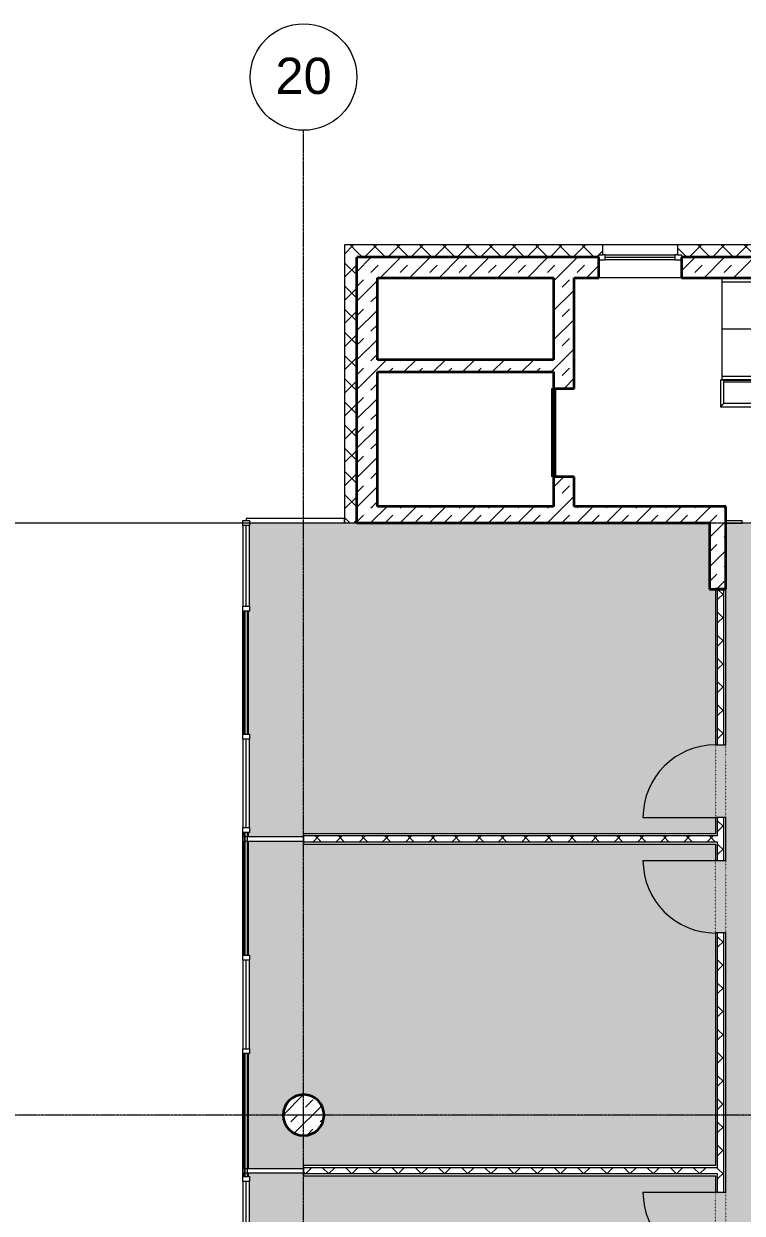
# Model space of a CAD drawing. Header units: millimetres. Extents: x -309577 to 26510, y -302335 to 26695.
# Drawn here: x -196051 to -187289, y -249101 to -234583 of the extents above; entities that cross this region are included whole.
import ezdxf

# ---------------------------------------------------------------- set-up
doc = ezdxf.new("R2010")
doc.units = ezdxf.units.MM
for name, pattern in [('Rasterlinie', [22.225, 12.7, -3.175, 3.175, -3.175]), ('Verdeckt', [3, 2, -1]), ('Über Schnittebene 1', [1, 0, -1])]:
    doc.linetypes.add(name, pattern=pattern)
for name, color, linetype, lineweight in [('A-ANNO-TEXT', 2, 'Continuous', 9), ('A-AREA-LINE', 4, 'Continuous', 70), ('A-DOOR', 1, 'Continuous', 9), ('A-FLOR-HRAL', 1, 'Continuous', 9), ('A-FLOR-OTLN', 6, 'Continuous', 9), ('A-FLOR-PATT', 8, 'Continuous', 9), ('A-FLOR-STRS', 2, 'Continuous', 9), ('A-GLAZ', 6, 'Continuous', 9), ('A-GLAZ-FRAM', 6, 'Continuous', 9), ('A-GLAZ-GLAS', 6, 'Continuous', 9), ('A-SECT-MBND', 5, 'Verdeckt', 9), ('A-WALL', 2, 'Continuous', 9), ('A-WALL-PATT', 2, 'Continuous', 35), ('S-COLS', 6, 'Continuous', 9), ('S-GRID', 1, 'Continuous', 9)]:
    doc.layers.add(name, color=color, linetype=linetype, lineweight=lineweight)
pattern_1 = [(45, (0, 0), (-179.60512, 179.60512), []), (45, (179.6, 0), (-179.60512, 179.60512), [127, -127])]
pattern_2 = [(45, (0, 0), (-141.42136, 141.42136), []), (135, (0, 0), (-141.42136, -141.42136), [])]
pattern_3 = [(180, (0, 0), (-6e-14, -500), [])]

# ---------------------------------------------------------------- blocks, each defined once
blk = doc.blocks.new('Geländer - Geländer-287213-Ebene 1')
at = {"layer": 'A-FLOR-HRAL'}
for p, q in [((-187554, -238928), (-187554, -239258)), ((-187554, -238928), (-187514, -238928)), ((-187514, -239218), (-187514, -238928)), ((-183394, -239218), (-187514, -239218)), ((-183394, -239218), (-183394, -239258)), ((-187554, -239258), (-183394, -239258))]:
    blk.add_line(p, q, dxfattribs=at)
blk.add_open_spline([(-187514, -239218), (-187514, -239218), (-187514, -239218), (-187515, -239219), (-187516, -239221), (-187518, -239222), (-187519, -239223), (-187520, -239224), (-187521, -239226), (-187523, -239228), (-187525, -239229), (-187526, -239230), (-187527, -239232), (-187529, -239233), (-187530, -239234), (-187531, -239235), (-187532, -239237), (-187534, -239238), (-187535, -239239), (-187536, -239241), (-187538, -239242), (-187539, -239243), (-187540, -239244), (-187541, -239246), (-187543, -239247), (-187544, -239248), (-187545, -239249), (-187546, -239251), (-187548, -239252), (-187549, -239253), (-187550, -239254), (-187551, -239255), (-187552, -239257), (-187553, -239258), (-187554, -239258), (-187554, -239258)], degree=3, knots=[0, 0, 0, 0, 0.083333, 0.125, 0.166667, 0.208333, 0.229167, 0.25, 0.291667, 0.333333, 0.354167, 0.375, 0.395833, 0.416667, 0.4375, 0.458333, 0.479167, 0.5, 0.520833, 0.541667, 0.5625, 0.583333, 0.604167, 0.625, 0.645833, 0.666667, 0.6875, 0.708333, 0.75, 0.770833, 0.791667, 0.833333, 0.875, 0.916667, 1, 1, 1, 1], dxfattribs=at)
blk = doc.blocks.new('STB Stütze - rund - STB d_50-V35-Ebene 1')
at = {"layer": 'S-COLS'}
h = blk.add_hatch(dxfattribs=at)
h.set_pattern_fill('FP_39', color=256, style=0, pattern_type=2)
h.set_pattern_definition([(225, (-192638.7, -247902.99), (179.60512, -179.60512), []), (225, (-192818.3, -247902.99), (179.60512, -179.60512), [127, -127])])
h.paths.add_polyline_path([(0, 250), (-56, 244), (-108, 225), (-156, 195), (-195, 156), (-225, 108), (-244, 56), (-250, 0), (-244, -56), (-225, -108), (-195, -156), (-156, -195), (-108, -225), (-56, -244), (0, -250), (56, -244), (108, -225), (156, -195), (195, -156), (225, -108), (244, -56), (250, 0), (244, 56), (225, 108), (195, 156), (156, 195), (108, 225), (56, 244)], flags=0)
at = {"layer": 'S-COLS', "lineweight": 35}
for start, end in [(0, 180), (180, 0)]:
    blk.add_arc((0, 0), 250, start, end, dxfattribs=at)
blk = doc.blocks.new('Drehflügel 1-flg - Stahlzarge1 - 88_5 x 2_26-266604-Ebene 1')
at = {"layer": 'A-DOOR', "linetype": 'Über Schnittebene 1'}
for p, q in [((442, 48), (-443, 48)), ((-443, -77), (442, -77))]:
    blk.add_line(p, q, dxfattribs=at)
at = {"layer": 'A-DOOR'}
blk.add_line((442, -962), (442, -77), dxfattribs=at)
blk.add_arc((442, -77), 885, 180, 270, dxfattribs=at)
blk = doc.blocks.new('Drehflügel 1-flg - Stahlzarge1 - 88_5 x 2_26-266603-Ebene 1')
at = {"layer": 'A-DOOR'}
blk.add_line((442, 962), (442, 77), dxfattribs=at)
at = {"layer": 'A-DOOR', "linetype": 'Über Schnittebene 1'}
for p, q in [((-443, 77), (442, 77)), ((442, -48), (-443, -48))]:
    blk.add_line(p, q, dxfattribs=at)
at = {"layer": 'A-DOOR'}
blk.add_arc((442, 77), 885, 90, 180, dxfattribs=at)
blk = doc.blocks.new('Systemelement - Verglasung-282527-Ebene 1')
at = {"layer": 'A-GLAZ'}
for p, q in [((100, 15), (-100, 15)), ((-100, 15), (-100, -15)), ((100, -15), (100, 15)), ((-100, -15), (100, -15))]:
    blk.add_line(p, q, dxfattribs=at)
blk = doc.blocks.new('Systemelement - Metallpanel-V46-Ebene 1')
at = {"layer": 'A-GLAZ'}
h = blk.add_hatch(dxfattribs=at)
h.set_pattern_fill('FP_15', color=256, style=0, pattern_type=2)
h.set_pattern_definition(pattern_3)
h.paths.add_polyline_path([(750, 25), (705, 25), (705, 15), (750, 15)], flags=0)
h.paths.add_polyline_path([(750, -15), (705, -15), (705, -25), (750, -25)], flags=0)
h.paths.add_polyline_path([(655, 15), (655, 25), (-750, 25), (-750, 15)], flags=0)
h.paths.add_polyline_path([(655, -15), (-750, -15), (-750, -25), (655, -25)], flags=0)
for p, q in [((-750, 25), (655, 25)), ((705, 25), (750, 25)), ((655, -25), (-750, -25)), ((750, -25), (705, -25))]:
    blk.add_line(p, q, dxfattribs=at)
blk = doc.blocks.new('Systemelement - Metallpanel-V45-Ebene 1')
at = {"layer": 'A-GLAZ'}
h = blk.add_hatch(dxfattribs=at)
h.set_pattern_fill('FP_15', color=256, style=0, pattern_type=2)
h.set_pattern_definition(pattern_3)
h.paths.add_polyline_path([(750, 25), (-645, 25), (-645, 15), (750, 15)], flags=0)
h.paths.add_polyline_path([(750, -15), (-645, -15), (-645, -25), (750, -25)], flags=0)
h.paths.add_polyline_path([(-695, 15), (-695, 25), (-750, 25), (-750, 15)], flags=0)
h.paths.add_polyline_path([(-695, -15), (-750, -15), (-750, -25), (-695, -25)], flags=0)
for p, q in [((-750, 25), (-695, 25)), ((-645, 25), (750, 25)), ((-695, -25), (-750, -25)), ((750, -25), (-645, -25))]:
    blk.add_line(p, q, dxfattribs=at)
blk = doc.blocks.new('Systemelement - Metallpanel-250423-Ebene 1')
at = {"layer": 'A-GLAZ'}
h = blk.add_hatch(dxfattribs=at)
h.set_pattern_fill('FP_16', color=256, style=0, pattern_type=2)
h.set_pattern_definition(pattern_3)
h.paths.add_polyline_path([(750, 25), (-750, 25), (-750, 15), (750, 15)], flags=0)
h.paths.add_polyline_path([(750, -15), (-750, -15), (-750, -25), (750, -25)], flags=0)
for p, q in [((-750, 25), (750, 25)), ((750, -25), (-750, -25))]:
    blk.add_line(p, q, dxfattribs=at)
blk = doc.blocks.new('Fensterelement 1-flg - Standard-250446-Ebene 1')
at = {"layer": 'A-GLAZ-FRAM'}
for p, q in [((-552.5, -40), (-552.5, 40)), ((-552.5, 40), (-492.5, 40)), ((-492.5, 40), (-492.5, -40)), ((492.5, 40), (-492.5, 40)), ((492.5, -40), (492.5, 40)), ((492.5, 40), (552.5, 40)), ((552.5, 40), (552.5, -40)), ((-492.5, -40), (-552.5, -40)), ((-492.5, -40), (492.5, -40)), ((552.5, -40), (492.5, -40))]:
    blk.add_line(p, q, dxfattribs=at)
at = {"layer": 'A-GLAZ-GLAS'}
blk.add_line((-492.5, 0), (492.5, 0), dxfattribs=at)
blk = doc.blocks.new('Systemelement - Verglasung-250447-Ebene 1')
at = {"layer": 'A-GLAZ'}
for p, q in [((750, 15), (-750, 15)), ((-750, -15), (750, -15))]:
    blk.add_line(p, q, dxfattribs=at)
blk = doc.blocks.new('Fensterelement 1-flg - Standard-250448-Ebene 1')
at = {"layer": 'A-GLAZ-FRAM'}
for p, q in [((-600, -40), (-600, 40)), ((-600, 40), (-540, 40)), ((-540, 40), (-540, -40)), ((540, 40), (-540, 40)), ((540, -40), (540, 40)), ((540, 40), (600, 40)), ((600, 40), (600, -40)), ((-540, -40), (-600, -40)), ((-540, -40), (540, -40)), ((600, -40), (540, -40))]:
    blk.add_line(p, q, dxfattribs=at)
at = {"layer": 'A-GLAZ-GLAS'}
blk.add_line((-540, 0), (540, 0), dxfattribs=at)
blk = doc.blocks.new('Systemelement - Verglasung-250449-Ebene 1')
at = {"layer": 'A-GLAZ'}
for p, q in [((750, 15), (-750, 15)), ((-750, -15), (750, -15))]:
    blk.add_line(p, q, dxfattribs=at)
blk = doc.blocks.new('Systemelement - Metallpanel-V16-Ebene 1')
at = {"layer": 'A-GLAZ'}
for p, q in [((560, 25), (-600, 25)), ((-600, 25), (-600, -25)), ((600, -25), (600, 0)), ((-600, -25), (600, -25))]:
    blk.add_line(p, q, dxfattribs=at)
blk = doc.blocks.new('Systemelement - Holzverschalung-282561-Ebene 1')
at = {"layer": 'A-GLAZ'}
for p, q in [((362.5, 25), (-362.5, 25)), ((-362.5, 25), (-362.5, -25)), ((362.5, -25), (362.5, 25)), ((-362.5, -25), (362.5, -25))]:
    blk.add_line(p, q, dxfattribs=at)
blk = doc.blocks.new('Geländer - Geländer-288402-Ebene 1')
at = {"layer": 'A-FLOR-HRAL'}
for p, q in [((-187534, -237693), (-186399, -237693)), ((-187534, -237733), (-187534, -237693)), ((-187534, -237733), (-186374, -237733)), ((-186374, -237733), (-186399, -237693))]:
    blk.add_line(p, q, dxfattribs=at)
at = {"layer": 'A-SECT-MBND'}
for p, q in [((-186399, -237693), (-183004, -237693)), ((-186387, -237711), (-183004, -237711)), ((-186387, -237711), (-183004, -237711)), ((-186387, -237711), (-183004, -237711)), ((-186387, -237711), (-183004, -237711)), ((-186385, -237714), (-183004, -237714)), ((-186385, -237714), (-183004, -237714)), ((-186385, -237714), (-183004, -237714)), ((-186385, -237714), (-183004, -237714)), ((-186374, -237733), (-183004, -237733)), ((-183004, -237693), (-183004, -237733)), ((-183004, -237711), (-183004, -237714)), ((-183004, -237711), (-183004, -237714)), ((-183004, -237711), (-183004, -237714)), ((-183004, -237711), (-183004, -237714))]:
    blk.add_line(p, q, dxfattribs=at)
blk = doc.blocks.new('Geländer - Geländer-288406-Ebene 1')
at = {"layer": 'A-FLOR-HRAL'}
for p, q in [((-187534, -238883), (-185673, -238883)), ((-187534, -238923), (-187534, -238883)), ((-187534, -238923), (-185649, -238923)), ((-185649, -238923), (-185673, -238883))]:
    blk.add_line(p, q, dxfattribs=at)
at = {"layer": 'A-SECT-MBND'}
for p, q in [((-185673, -238883), (-183004, -238883)), ((-185662, -238901), (-183004, -238901)), ((-185662, -238901), (-183004, -238901)), ((-185662, -238901), (-183004, -238901)), ((-185662, -238901), (-183004, -238901)), ((-185660, -238904), (-183004, -238904)), ((-185660, -238904), (-183004, -238904)), ((-185660, -238904), (-183004, -238904)), ((-185660, -238904), (-183004, -238904)), ((-185649, -238923), (-183004, -238923)), ((-183004, -238883), (-183004, -238923)), ((-183004, -238901), (-183004, -238904)), ((-183004, -238901), (-183004, -238904)), ((-183004, -238901), (-183004, -238904)), ((-183004, -238901), (-183004, -238904))]:
    blk.add_line(p, q, dxfattribs=at)
blk = doc.blocks.new('Fenster 1-flg - mit Anschlag - 1_01 x 1_01-282562-Ebene 1')
at = {"layer": 'A-GLAZ-FRAM'}
for p, q in [((-525, 20), (-445, 20)), ((-445, 80), (-475, 80)), ((-445, 20), (-445, 80)), ((-445, 80), (405, 80)), ((405, 20), (-445, 20)), ((435, 80), (405, 80)), ((405, 80), (405, 20)), ((405, 20), (485, 20))]:
    blk.add_line(p, q, dxfattribs=at)
at = {"layer": 'A-GLAZ-GLAS'}
blk.add_line((-445, 50), (405, 50), dxfattribs=at)
blk = doc.blocks.new('Geländer - Geländer-288602-Ebene 1')
at = {"layer": 'A-FLOR-HRAL'}
for p, q in [((-187514, -238953), (-184568, -238953)), ((-185655, -238913), (-184580, -238913)), ((-184568, -238933), (-184580, -238913)), ((-184577, -238923), (-184574, -238923)), ((-184568, -238933), (-184574, -238923)), ((-184568, -238933), (-184574, -238923)), ((-184568, -238933), (-184574, -238923)), ((-184571, -238943), (-184568, -238943)), ((-184568, -238943), (-184568, -238933)), ((-184568, -238943), (-184568, -238933)), ((-184568, -238943), (-184568, -238933)), ((-184568, -238953), (-184568, -238933))]:
    blk.add_line(p, q, dxfattribs=at)
at = {"layer": 'A-SECT-MBND'}
for p, q in [((-184580, -238913), (-182974, -238913)), ((-184574, -238923), (-182974, -238923)), ((-184574, -238923), (-182974, -238923)), ((-184574, -238923), (-182974, -238923)), ((-184568, -238943), (-182974, -238943)), ((-184568, -238943), (-182974, -238943)), ((-184568, -238943), (-182974, -238943)), ((-184568, -238953), (-182974, -238953)), ((-182974, -238913), (-182669, -238913)), ((-182974, -238923), (-182679, -238923)), ((-182974, -238923), (-182679, -238923)), ((-182974, -238923), (-182679, -238923)), ((-182974, -238943), (-182699, -238943)), ((-182974, -238943), (-182699, -238943)), ((-182974, -238943), (-182699, -238943)), ((-182974, -238953), (-182709, -238953)), ((-182709, -238953), (-182709, -239213)), ((-182699, -238943), (-182699, -239223)), ((-182699, -238943), (-182699, -239223)), ((-182699, -238943), (-182699, -239223)), ((-182679, -238923), (-182679, -239243)), ((-182679, -238923), (-182679, -239243)), ((-182679, -238923), (-182679, -239243)), ((-182669, -238913), (-182669, -239253)), ((-183394, -239253), (-183394, -239213)), ((-182709, -239213), (-183394, -239213)), ((-183394, -239243), (-183394, -239223)), ((-182699, -239223), (-183394, -239223)), ((-183394, -239243), (-183394, -239223)), ((-182699, -239223), (-183394, -239223)), ((-183394, -239243), (-183394, -239223)), ((-182699, -239223), (-183394, -239223)), ((-182679, -239243), (-183394, -239243)), ((-182679, -239243), (-183394, -239243)), ((-182679, -239243), (-183394, -239243)), ((-182669, -239253), (-183394, -239253))]:
    blk.add_line(p, q, dxfattribs=at)
blk = doc.blocks.new('Raster - Rasterbeschriftung-194804-Ebene 1')
at = {"layer": 'S-GRID'}
blk.add_circle((0, 0), 6.5, dxfattribs=at)

msp = doc.modelspace()

# ---------------------------------------------------------------- hatches: boundary and pattern name
at = {"layer": 'A-FLOR-PATT'}
h = msp.add_hatch(dxfattribs=at)
h.set_pattern_fill('FP_49', color=256, style=0, pattern_type=2)
h.set_pattern_definition([(90, (-186608.69, 258096.74), (-100, 6e-15), []), (180, (-186608.69, 258096.74), (-200, -200), [100, -700]), (180, (-186708.69, 258496.74), (-200, -200), [100, -700])])
h.paths.add_polyline_path([(-185256, -278983), (-183244, -278983), (-183244, -277583), (-185689, -277583), (-185689, -271330), (-185564, -271330), (-185564, -272084), (-185538, -272036), (-185501, -271991), (-185455, -271954), (-185403, -271926), (-185347, -271909), (-185289, -271903), (-185230, -271909), (-185174, -271926), (-185122, -271954), (-185077, -271991), (-185039, -272036), (-185012, -272088), (-184994, -272144), (-184989, -272203), (-184994, -272262), (-185012, -272318), (-185039, -272370), (-185077, -272415), (-185122, -272452), (-185174, -272480), (-185230, -272497), (-185289, -272503), (-185347, -272497), (-185403, -272480), (-185455, -272452), (-185501, -272415), (-185538, -272370), (-185564, -272322), (-185564, -275520), (-179864, -275520), (-179864, -274153), (-179879, -274153), (-179879, -272953), (-179864, -272953), (-179864, -271453), (-179879, -271453), (-179879, -270253), (-179864, -270253), (-179864, -270208), (-180539, -270208), (-180539, -270245), (-185564, -270245), (-185564, -270445), (-185689, -270445), (-185689, -265930), (-185564, -265930), (-185564, -270120), (-180539, -270120), (-180539, -270158), (-179864, -270158), (-179864, -268753), (-179879, -268753), (-179879, -267553), (-179864, -267553), (-179864, -266053), (-179879, -266053), (-179879, -264853), (-179864, -264853), (-179864, -264808), (-180539, -264808), (-180539, -264845), (-185564, -264845), (-185564, -265045), (-185689, -265045), (-185689, -260568), (-185564, -260568), (-185564, -263984), (-185538, -263936), (-185501, -263891), (-185455, -263854), (-185403, -263826), (-185347, -263809), (-185289, -263803), (-185230, -263809), (-185174, -263826), (-185122, -263854), (-185077, -263891), (-185039, -263936), (-185012, -263988), (-184994, -264044), (-184989, -264103), (-184994, -264162), (-185012, -264218), (-185039, -264270), (-185077, -264315), (-185122, -264352), (-185174, -264380), (-185230, -264397), (-185289, -264403), (-185347, -264397), (-185403, -264380), (-185455, -264352), (-185501, -264315), (-185538, -264270), (-185564, -264222), (-185564, -264720), (-180539, -264720), (-180539, -264758), (-179864, -264758), (-179864, -263353), (-179879, -263353), (-179879, -262153), (-179864, -262153), (-179864, -260653), (-179879, -260653), (-179879, -259483), (-185564, -259483), (-185564, -259683), (-185689, -259683), (-185689, -255130), (-185564, -255130), (-185564, -255884), (-185538, -255836), (-185501, -255791), (-185455, -255754), (-185403, -255726), (-185347, -255709), (-185289, -255703), (-185230, -255709), (-185174, -255726), (-185122, -255754), (-185077, -255791), (-185039, -255836), (-185012, -255888), (-184994, -255944), (-184989, -256003), (-184994, -256062), (-185012, -256118), (-185039, -256170), (-185077, -256215), (-185122, -256252), (-185174, -256280), (-185230, -256297), (-185289, -256303), (-185347, -256297), (-185403, -256280), (-185455, -256252), (-185501, -256215), (-185538, -256170), (-185564, -256122), (-185564, -259283), (-179864, -259283), (-179864, -257953), (-179879, -257953), (-179879, -256753), (-179864, -256753), (-179864, -255253), (-179879, -255253), (-179879, -254053), (-179864, -254053), (-179864, -254008), (-180539, -254008), (-180539, -254045), (-185564, -254045), (-185564, -254245), (-185689, -254245), (-185689, -249730), (-185564, -249730), (-185564, -253920), (-180539, -253920), (-180539, -253958), (-179864, -253958), (-179864, -252553), (-179879, -252553), (-179879, -251353), (-179864, -251353), (-179864, -249853), (-179879, -249853), (-179879, -248653), (-179864, -248653), (-179864, -248608), (-180539, -248608), (-180539, -248645), (-185564, -248645), (-185564, -248845), (-185689, -248845), (-185689, -245680), (-185564, -245680), (-185564, -247784), (-185538, -247736), (-185501, -247691), (-185455, -247654), (-185403, -247626), (-185347, -247609), (-185289, -247603), (-185230, -247609), (-185174, -247626), (-185122, -247654), (-185077, -247691), (-185039, -247736), (-185012, -247788), (-184994, -247844), (-184989, -247903), (-184994, -247962), (-185012, -248018), (-185039, -248070), (-185077, -248115), (-185122, -248152), (-185174, -248180), (-185230, -248197), (-185289, -248203), (-185347, -248197), (-185403, -248180), (-185455, -248152), (-185501, -248115), (-185538, -248070), (-185564, -248022), (-185564, -248520), (-180539, -248520), (-180539, -248558), (-179864, -248558), (-179864, -247153), (-179879, -247153), (-179879, -245953), (-179864, -245953), (-179864, -244558), (-180539, -244558), (-180539, -244595), (-185564, -244595), (-185564, -244795), (-185689, -244795), (-185689, -244270), (-185564, -244270), (-185564, -244470), (-180539, -244470), (-180539, -244508), (-179864, -244508), (-179864, -244453), (-179879, -244453), (-179879, -243253), (-179864, -243253), (-179864, -241753), (-179879, -241753), (-179879, -240673), (-185489, -240673), (-185489, -241483), (-185564, -241483), (-185564, -243385), (-185689, -243385), (-185689, -240678), (-185889, -240678), (-185889, -240673), (-187289, -240673), (-187289, -240678), (-187489, -240678), (-187489, -243385), (-187614, -243385), (-187614, -241483), (-187689, -241483), (-187689, -240673), (-193299, -240673), (-193299, -241753), (-193314, -241753), (-193314, -243253), (-193299, -243253), (-193299, -244453), (-193314, -244453), (-193314, -244508), (-192639, -244508), (-192639, -244470), (-187614, -244470), (-187614, -244270), (-187489, -244270), (-187489, -244795), (-187614, -244795), (-187614, -244595), (-192639, -244595), (-192639, -244558), (-193314, -244558), (-193314, -245953), (-193299, -245953), (-193299, -247153), (-193314, -247153), (-193314, -248558), (-192639, -248558), (-192639, -248520), (-187614, -248520), (-187614, -245680), (-187489, -245680), (-187489, -248845), (-187614, -248845), (-187614, -248645), (-192639, -248645), (-192639, -248608), (-193314, -248608), (-193314, -248653), (-193299, -248653), (-193299, -249853), (-193314, -249853), (-193314, -251353), (-193299, -251353), (-193299, -252553), (-193314, -252553), (-193314, -253958), (-192639, -253958), (-192639, -253920), (-187614, -253920), (-187614, -249730), (-187489, -249730), (-187489, -254245), (-187614, -254245), (-187614, -254045), (-192639, -254045), (-192639, -254008), (-193314, -254008), (-193314, -254053), (-193299, -254053), (-193299, -255253), (-193314, -255253), (-193314, -256753), (-193299, -256753), (-193299, -257953), (-193314, -257953), (-193314, -259283), (-187614, -259283), (-187614, -255130), (-187489, -255130), (-187489, -259683), (-187614, -259683), (-187614, -259483), (-193299, -259483), (-193299, -260653), (-193314, -260653), (-193314, -262153), (-193299, -262153), (-193299, -263353), (-193314, -263353), (-193314, -263408), (-192639, -263408), (-192639, -263370), (-187614, -263370), (-187614, -260568), (-187489, -260568), (-187489, -263695), (-187614, -263695), (-187614, -263495), (-192639, -263495), (-192639, -263458), (-193314, -263458), (-193314, -264853), (-193299, -264853), (-193299, -266053), (-193314, -266053), (-193314, -267458), (-192639, -267458), (-192639, -267420), (-187614, -267420), (-187614, -264580), (-187489, -264580), (-187489, -267745), (-187614, -267745), (-187614, -267545), (-192639, -267545), (-192639, -267508), (-193314, -267508), (-193314, -267553), (-193299, -267553), (-193299, -268753), (-193314, -268753), (-193314, -270253), (-193299, -270253), (-193299, -271453), (-193314, -271453), (-193314, -271508), (-192639, -271508), (-192639, -271470), (-187614, -271470), (-187614, -268630), (-187489, -268630), (-187489, -271795), (-187614, -271795), (-187614, -271595), (-192639, -271595), (-192639, -271558), (-193314, -271558), (-193314, -272953), (-193299, -272953), (-193299, -274153), (-193314, -274153), (-193314, -275520), (-187614, -275520), (-187614, -272680), (-187489, -272680), (-187489, -277583), (-189934, -277583), (-189934, -278983), (-185714, -278983)], flags=0)
h.paths.add_polyline_path([(-180539, -272453), (-180594, -272447), (-180647, -272428), (-180695, -272398), (-180734, -272359), (-180764, -272311), (-180782, -272259), (-180789, -272203), (-180782, -272147), (-180764, -272095), (-180734, -272047), (-180695, -272008), (-180647, -271978), (-180594, -271959), (-180539, -271953), (-180483, -271959), (-180430, -271978), (-180383, -272008), (-180343, -272047), (-180313, -272095), (-180295, -272147), (-180289, -272203), (-180295, -272259), (-180313, -272311), (-180343, -272359), (-180383, -272398), (-180430, -272428), (-180483, -272447)], flags=0)
h.paths.add_polyline_path([(-192639, -272453), (-192694, -272447), (-192747, -272428), (-192795, -272398), (-192834, -272359), (-192864, -272311), (-192882, -272259), (-192889, -272203), (-192882, -272147), (-192864, -272095), (-192834, -272047), (-192795, -272008), (-192747, -271978), (-192694, -271959), (-192639, -271953), (-192583, -271959), (-192530, -271978), (-192483, -272008), (-192443, -272047), (-192413, -272095), (-192395, -272147), (-192389, -272203), (-192395, -272259), (-192413, -272311), (-192443, -272359), (-192483, -272398), (-192530, -272428), (-192583, -272447)], flags=0)
h.paths.add_polyline_path([(-192639, -264353), (-192694, -264347), (-192747, -264328), (-192795, -264298), (-192834, -264259), (-192864, -264211), (-192882, -264159), (-192889, -264103), (-192882, -264047), (-192864, -263995), (-192834, -263947), (-192795, -263908), (-192747, -263878), (-192694, -263859), (-192639, -263853), (-192583, -263859), (-192530, -263878), (-192483, -263908), (-192443, -263947), (-192413, -263995), (-192395, -264047), (-192389, -264103), (-192395, -264159), (-192413, -264211), (-192443, -264259), (-192483, -264298), (-192530, -264328), (-192583, -264347)], flags=0)
h.paths.add_polyline_path([(-180539, -264353), (-180594, -264347), (-180647, -264328), (-180695, -264298), (-180734, -264259), (-180764, -264211), (-180782, -264159), (-180789, -264103), (-180782, -264047), (-180764, -263995), (-180734, -263947), (-180695, -263908), (-180647, -263878), (-180594, -263859), (-180539, -263853), (-180483, -263859), (-180430, -263878), (-180383, -263908), (-180343, -263947), (-180313, -263995), (-180295, -264047), (-180289, -264103), (-180295, -264159), (-180313, -264211), (-180343, -264259), (-180383, -264298), (-180430, -264328), (-180483, -264347)], flags=0)
h.paths.add_polyline_path([(-192639, -256253), (-192694, -256247), (-192747, -256228), (-192795, -256198), (-192834, -256159), (-192864, -256111), (-192882, -256059), (-192889, -256003), (-192882, -255947), (-192864, -255895), (-192834, -255847), (-192795, -255808), (-192747, -255778), (-192694, -255759), (-192639, -255753), (-192583, -255759), (-192530, -255778), (-192483, -255808), (-192443, -255847), (-192413, -255895), (-192395, -255947), (-192389, -256003), (-192395, -256059), (-192413, -256111), (-192443, -256159), (-192483, -256198), (-192530, -256228), (-192583, -256247)], flags=0)
h.paths.add_polyline_path([(-180539, -256253), (-180594, -256247), (-180647, -256228), (-180695, -256198), (-180734, -256159), (-180764, -256111), (-180782, -256059), (-180789, -256003), (-180782, -255947), (-180764, -255895), (-180734, -255847), (-180695, -255808), (-180647, -255778), (-180594, -255759), (-180539, -255753), (-180483, -255759), (-180430, -255778), (-180383, -255808), (-180343, -255847), (-180313, -255895), (-180295, -255947), (-180289, -256003), (-180295, -256059), (-180313, -256111), (-180343, -256159), (-180383, -256198), (-180430, -256228), (-180483, -256247)], flags=0)
h.paths.add_polyline_path([(-192639, -248153), (-192694, -248147), (-192747, -248128), (-192795, -248098), (-192834, -248059), (-192864, -248011), (-192882, -247959), (-192889, -247903), (-192882, -247847), (-192864, -247795), (-192834, -247747), (-192795, -247708), (-192747, -247678), (-192694, -247659), (-192639, -247653), (-192583, -247659), (-192530, -247678), (-192483, -247708), (-192443, -247747), (-192413, -247795), (-192395, -247847), (-192389, -247903), (-192395, -247959), (-192413, -248011), (-192443, -248059), (-192483, -248098), (-192530, -248128), (-192583, -248147)], flags=0)
h.paths.add_polyline_path([(-180539, -248153), (-180594, -248147), (-180647, -248128), (-180695, -248098), (-180734, -248059), (-180764, -248011), (-180782, -247959), (-180789, -247903), (-180782, -247847), (-180764, -247795), (-180734, -247747), (-180695, -247708), (-180647, -247678), (-180594, -247659), (-180539, -247653), (-180483, -247659), (-180430, -247678), (-180383, -247708), (-180343, -247747), (-180313, -247795), (-180295, -247847), (-180289, -247903), (-180295, -247959), (-180313, -248011), (-180343, -248059), (-180383, -248098), (-180430, -248128), (-180483, -248147)], flags=0)
at = {"layer": 'A-WALL-PATT', "lineweight": 9}
h = msp.add_hatch(dxfattribs=at)
h.set_pattern_fill('FP_1', color=256, style=0, pattern_type=2)
h.set_pattern_definition(pattern_2)
h.paths.add_polyline_path([(-192139, -240673), (-191989, -240673), (-191989, -237283), (-192139, -237283), (-192139, -240473)], flags=0)
h = msp.add_hatch(dxfattribs=at)
h.set_pattern_fill('FP_1', color=256, style=0, pattern_type=2)
h.set_pattern_definition(pattern_2)
h.paths.add_polyline_path([(-191739, -237433), (-189039, -237433), (-189039, -237403), (-188989, -237403), (-188989, -237283), (-191989, -237283), (-191989, -237433)], flags=0)
h.paths.add_polyline_path([(-181439, -237433), (-181189, -237433), (-181189, -237283), (-188079, -237283), (-188079, -237403), (-188029, -237403), (-188029, -237433), (-182363, -237433)], flags=0)
h = msp.add_hatch(dxfattribs=at)
h.set_pattern_fill('FP_2', color=256, style=0, pattern_type=2)
h.set_pattern_definition(pattern_1)
h.paths.add_polyline_path([(-191739, -240473), (-191739, -237433), (-191989, -237433), (-191989, -240473)], flags=0)
h = msp.add_hatch(dxfattribs=at)
h.set_pattern_fill('FP_2', color=256, style=0, pattern_type=2)
h.set_pattern_definition(pattern_1)
h.paths.add_polyline_path([(-182363, -237683), (-181439, -237683), (-181439, -237433), (-188029, -237433), (-188029, -237683), (-183809, -237683)], flags=0)
h.paths.add_polyline_path([(-191739, -237683), (-189039, -237683), (-189039, -237433), (-191739, -237433)], flags=0)
h = msp.add_hatch(dxfattribs=at)
h.set_pattern_fill('FP_2', color=256, style=0, pattern_type=2)
h.set_pattern_definition(pattern_1)
h.paths.add_polyline_path([(-189339, -240473), (-189339, -240113), (-189589, -240113), (-189589, -240473)], flags=0)
h.paths.add_polyline_path([(-189589, -239033), (-189339, -239033), (-189339, -237683), (-189589, -237683), (-189589, -238833)], flags=0)
h = msp.add_hatch(dxfattribs=at)
h.set_pattern_fill('FP_2', color=256, style=0, pattern_type=2)
h.set_pattern_definition(pattern_1)
h.paths.add_polyline_path([(-189589, -238833), (-189589, -238683), (-191739, -238683), (-191739, -238833)], flags=0)
h = msp.add_hatch(dxfattribs=at)
h.set_pattern_fill('FP_2', color=256, style=0, pattern_type=2)
h.set_pattern_definition(pattern_1)
h.paths.add_polyline_path([(-191989, -240673), (-187689, -240673), (-187689, -240473), (-191989, -240473)], flags=0)
h = msp.add_hatch(dxfattribs=at)
h.set_pattern_fill('FP_2', color=256, style=0, pattern_type=2)
h.set_pattern_definition(pattern_1)
h.paths.add_polyline_path([(-187514, -241483), (-187489, -241483), (-187489, -240473), (-187689, -240473), (-187689, -241483), (-187589, -241483)], flags=0)
h = msp.add_hatch(dxfattribs=at)
h.set_pattern_fill('FP_1', color=256, style=0, pattern_type=2)
h.set_pattern_definition(pattern_2)
h.paths.add_polyline_path([(-187589, -275520), (-187514, -275520), (-187514, -272680), (-187589, -272680), (-187589, -274230)], flags=0)
h.paths.add_polyline_path([(-187514, -271795), (-187514, -268630), (-187589, -268630), (-187589, -271795)], flags=0)
h.paths.add_polyline_path([(-187589, -267745), (-187514, -267745), (-187514, -264580), (-187589, -264580), (-187589, -267520)], flags=0)
h.paths.add_polyline_path([(-187589, -263695), (-187514, -263695), (-187514, -260568), (-187589, -260568), (-187589, -263470)], flags=0)
h.paths.add_polyline_path([(-187589, -259683), (-187514, -259683), (-187514, -255130), (-187589, -255130), (-187589, -259458)], flags=0)
h.paths.add_polyline_path([(-187589, -254245), (-187514, -254245), (-187514, -249730), (-187589, -249730), (-187589, -254020)], flags=0)
h.paths.add_polyline_path([(-187514, -248845), (-187514, -245680), (-187589, -245680), (-187589, -248845)], flags=0)
h.paths.add_polyline_path([(-187514, -244795), (-187514, -244270), (-187589, -244270), (-187589, -244795)], flags=0)
h.paths.add_polyline_path([(-187589, -243385), (-187514, -243385), (-187514, -241483), (-187589, -241483), (-187589, -243055)], flags=0)
h = msp.add_hatch(dxfattribs=at)
h.set_pattern_fill('FP_1', color=256, style=0, pattern_type=2)
h.set_pattern_definition(pattern_2)
h.paths.add_polyline_path([(-187589, -244570), (-187589, -244495), (-192639, -244495), (-192639, -244570), (-187614, -244570)], flags=0)
h = msp.add_hatch(dxfattribs=at)
h.set_pattern_fill('FP_1', color=256, style=0, pattern_type=2)
h.set_pattern_definition(pattern_2)
h.paths.add_polyline_path([(-188150, -248620), (-187589, -248620), (-187589, -248545), (-192639, -248545), (-192639, -248620), (-191044, -248620)], flags=0)

# ---------------------------------------------------------------- linework, layer by layer
at = {"layer": 'A-ANNO-TEXT'}
msp.add_line((-187534, -238308), (-186275, -238308), dxfattribs=at)
at = {"layer": 'A-AREA-LINE'}
msp.add_line((-189589, -239033), (-189589, -240113), dxfattribs=at)
at = {"layer": 'A-FLOR-OTLN'}
for p, q in [((-193379, -240678), (-231099, -240678)), ((-193379, -243253), (-193379, -241753)), ((-193379, -245953), (-193379, -244453)), ((-193379, -248653), (-193379, -247153))]:
    msp.add_line(p, q, dxfattribs=at)
at = {"layer": 'A-FLOR-STRS'}
for p, q in [((-187534, -237693), (-187534, -237683)), ((-187534, -238883), (-187534, -237733)), ((-187534, -238928), (-187534, -238923)), ((-187514, -238933), (-185643, -238933))]:
    msp.add_line(p, q, dxfattribs=at)
at = {"layer": 'A-WALL', "color": 7}
for p, q in [((-192139, -237283), (-192139, -240673)), ((-181039, -237283), (-192139, -237283)), ((-188989, -237403), (-188989, -237283)), ((-188079, -237283), (-188079, -237403)), ((-189039, -237433), (-189039, -237403)), ((-189039, -237403), (-188989, -237403)), ((-188079, -237403), (-188029, -237403)), ((-188029, -237403), (-188029, -237433)), ((-192139, -240673), (-191989, -240673)), ((-187614, -241483), (-187614, -243385)), ((-187489, -243385), (-187489, -241483)), ((-187614, -243385), (-187489, -243385)), ((-187614, -244270), (-187614, -244470)), ((-187489, -244270), (-187614, -244270)), ((-187489, -244795), (-187489, -244270)), ((-187614, -244470), (-192639, -244470)), ((-192639, -244470), (-192639, -244595)), ((-192639, -244595), (-187614, -244595)), ((-187614, -244595), (-187614, -244795)), ((-187614, -244795), (-187489, -244795)), ((-187614, -245680), (-187614, -248520)), ((-187489, -245680), (-187614, -245680)), ((-187489, -248845), (-187489, -245680)), ((-187614, -248520), (-192639, -248520)), ((-192639, -248520), (-192639, -248645)), ((-192639, -248645), (-187614, -248645)), ((-187614, -248645), (-187614, -248845)), ((-187614, -248845), (-187489, -248845))]:
    msp.add_line(p, q, dxfattribs=at)
at = {"layer": 'A-WALL', "color": 10, "lineweight": 35}
for p, q in [((-191989, -240673), (-191989, -237433)), ((-189039, -237433), (-191989, -237433)), ((-189039, -237683), (-189039, -237433)), ((-188029, -237433), (-188029, -237683)), ((-181189, -237433), (-188029, -237433)), ((-191739, -238683), (-191739, -237683)), ((-191739, -237683), (-189589, -237683)), ((-189589, -237683), (-189589, -238683)), ((-189339, -239033), (-189339, -237683)), ((-189339, -237683), (-189039, -237683)), ((-188029, -237683), (-181439, -237683)), ((-189589, -238683), (-191739, -238683)), ((-191739, -240473), (-191739, -238833)), ((-191739, -238833), (-189589, -238833)), ((-189589, -238833), (-189589, -239033)), ((-189589, -239033), (-189339, -239033)), ((-189339, -240113), (-189589, -240113)), ((-189589, -240113), (-189589, -240473)), ((-189339, -240473), (-189339, -240113)), ((-189589, -240473), (-191739, -240473)), ((-187489, -240473), (-189339, -240473)), ((-187489, -241483), (-187489, -240473)), ((-191989, -240673), (-187689, -240673)), ((-187689, -240673), (-187689, -241483)), ((-187689, -241483), (-187489, -241483)), ((-187489, -241483), (-187614, -241483))]:
    msp.add_line(p, q, dxfattribs=at)
at = {"layer": 'A-WALL'}
for p, q in [((-188029, -237683), (-189039, -237683)), ((-187589, -243385), (-187589, -241483)), ((-187514, -243385), (-187514, -241483)), ((-187589, -244495), (-187589, -244270)), ((-187514, -244795), (-187514, -244270)), ((-187589, -244495), (-192639, -244495)), ((-187589, -244570), (-192639, -244570)), ((-187589, -244795), (-187589, -244570)), ((-187589, -248545), (-187589, -245680)), ((-187514, -248845), (-187514, -245680)), ((-187589, -248545), (-192639, -248545)), ((-187589, -248620), (-192639, -248620)), ((-187589, -248845), (-187589, -248620))]:
    msp.add_line(p, q, dxfattribs=at)
at = {"layer": 'S-GRID', "linetype": 'Rasterlinie'}
for p, q in [((-192639, -277785), (-192639, -235883)), ((-297439, -240673), (-175468, -240673)), ((-175468, -247903), (-297439, -247903))]:
    msp.add_line(p, q, dxfattribs=at)

# ---------------------------------------------------------------- block references
at = {"layer": 'A-DOOR'}
for name, p, rotation in [('Drehflügel 1-flg - Stahlzarge1 - 88_5 x 2_26-266604-Ebene 1', (-187537, -243828), 270), ('Drehflügel 1-flg - Stahlzarge1 - 88_5 x 2_26-266603-Ebene 1', (-187537, -245238), 90), ('Drehflügel 1-flg - Stahlzarge1 - 88_5 x 2_26-266603-Ebene 1', (-187537, -249288), 90)]:
    msp.add_blockref(name, p, dxfattribs=dict(at, rotation=rotation))
at = {"layer": 'A-FLOR-HRAL'}
for name in ['Geländer - Geländer-288402-Ebene 1', 'Geländer - Geländer-287213-Ebene 1', 'Geländer - Geländer-288406-Ebene 1', 'Geländer - Geländer-288602-Ebene 1']:
    msp.add_blockref(name, (0, 0), dxfattribs=at)
at = {"layer": 'A-GLAZ'}
for name, p in [('Fenster 1-flg - mit Anschlag - 1_01 x 1_01-282562-Ebene 1', (-188514, -237483)), ('Systemelement - Verglasung-282527-Ebene 1', (-187389, -240663))]:
    msp.add_blockref(name, p, dxfattribs=at)
for name, p, rotation in [('Fensterelement 1-flg - Standard-250446-Ebene 1', (-193339, -241200), 89.9999999999999), ('Systemelement - Metallpanel-V16-Ebene 1', (-192739, -240648), 180), ('Systemelement - Metallpanel-250423-Ebene 1', (-193339, -242503), 269.9999999999999), ('Systemelement - Verglasung-250447-Ebene 1', (-193339, -242503), 269.9999999999999), ('Fensterelement 1-flg - Standard-250448-Ebene 1', (-193339, -243853), 89.9999999999999), ('Systemelement - Metallpanel-V45-Ebene 1', (-193339, -245203), 269.9999999999999), ('Systemelement - Verglasung-250449-Ebene 1', (-193339, -245203), 269.9999999999999), ('Systemelement - Holzverschalung-282561-Ebene 1', (-193001, -244533), 180), ('Fensterelement 1-flg - Standard-250448-Ebene 1', (-193339, -246553), 89.9999999999999), ('Systemelement - Metallpanel-V46-Ebene 1', (-193339, -247903), 269.9999999999999), ('Systemelement - Verglasung-250449-Ebene 1', (-193339, -247903), 269.9999999999999), ('Fensterelement 1-flg - Standard-250448-Ebene 1', (-193339, -249253), 89.9999999999999), ('Systemelement - Holzverschalung-282561-Ebene 1', (-193001, -248583), 180)]:
    msp.add_blockref(name, p, dxfattribs=dict(at, rotation=rotation))
at = {"layer": 'S-COLS', "rotation": 180}
msp.add_blockref('STB Stütze - rund - STB d_50-V35-Ebene 1', (-192639, -247903), dxfattribs=at)
at = {"layer": 'S-GRID', "xscale": 99.99999999999993, "yscale": 99.99999999999993, "zscale": 99.99999999999993}
msp.add_blockref('Raster - Rasterbeschriftung-194804-Ebene 1', (-192639, -235233), dxfattribs=at)

# ---------------------------------------------------------------- next in the draw order: texts
at = {"layer": 'S-GRID', "insert": (-192639, -234997), "char_height": 442.59, "width": 820.72, "attachment_point": 2, "line_spacing_factor": 0.938532, "bg_fill": 3, "box_fill_scale": 1.25, "bg_fill_color": 0, "bg_fill_transparency": 0}
msp.add_mtext('\\fArial|b0|i0|c0|p34|;20', dxfattribs=at)

doc.saveas('drawing.dxf')
